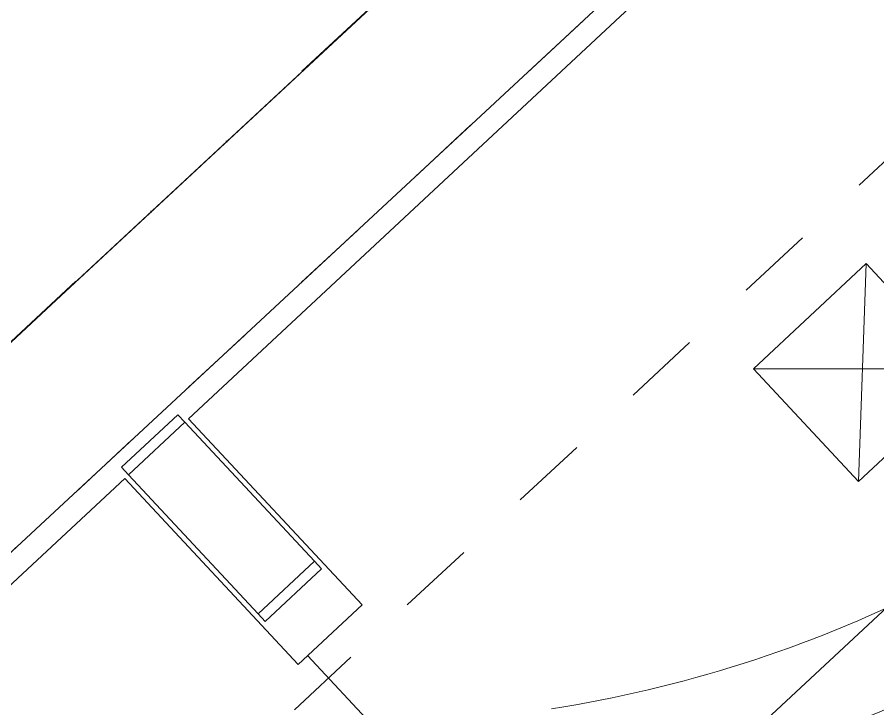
# Model space of a CAD drawing. Header units: millimetres. Extents: x -71377 to 516042, y -145869 to 441446.
# Drawn here: x 153822 to 170572, y 163231 to 176689 of the extents above; entities that cross this region are included whole.
import ezdxf

# ---------------------------------------------------------------- set-up
doc = ezdxf.new("R2010")
doc.units = ezdxf.units.MM
doc.header["$LTSCALE"] = 1000
doc.linetypes.add('_2점쇄선_M_', pattern=[10, 4, -2, 0, -2, 0, -2])
doc.linetypes.add('_점선_M_', pattern=[3, 1.5, -1.5])
doc.layers.get('Defpoints').update_dxf_attribs({"color": 171, "lineweight": 5})
for name, color, linetype, lineweight in [('04', 4, 'Continuous', 5), ('06', 6, 'Continuous', 5), ('251024_도로_dwg', 8, 'Continuous', 5), ('A-bord', 1, '_2점쇄선_M_', 40), ('A-ele-8', 8, 'Continuous', 5), ('A-fnsh', 5, 'Continuous', 5), ('AA_dash_M_', 7, '_점선_M_', 5), ('개선안도 base 2022 09$0$00_계획선', 7, 'Continuous', 5), ('조경라인_dwg', 8, 'Continuous', 5)]:
    doc.layers.add(name, color=color, linetype=linetype, lineweight=lineweight)

# ---------------------------------------------------------------- blocks, each defined once
blk = doc.blocks.new('251024_도로_dwg-3827738-지반층 배치도')
at = {"layer": '개선안도 base 2022 09$0$00_계획선'}
blk.add_line((-1056654, -52228), (-815049, -52718), dxfattribs=at)
blk = doc.blocks.new('조경라인_dwg_A$Caf647c91-7862176-지반층 배치도')
at = {"layer": '04'}
blk.add_line((94998, 74284), (99100, 74284), dxfattribs=at)
at = {"layer": '04', "flags": 128}
blk.add_lwpolyline([(97192, 76330), (99238, 74136), (97044, 72090), (94998, 74284), (97192, 76330), (97044, 72090)], dxfattribs=at)
blk = doc.blocks.new('조경라인_dwg-6847807-지반층 배치도')
at = {"layer": '06'}
blk.add_line((169995, 181411), (80947, 98710), dxfattribs=at)
for radius, end in [(25000, 313.957), (26800, 309.9154)]:
    blk.add_arc((160349, 187929), radius, 278.909, end, dxfattribs=at)
at = {"layer": 'Defpoints', "flags": 128}
blk.add_lwpolyline([(254914, 44207), (263642, 49089), (315960, 234250), (311078, 242977), (266571, 255553), (262245, 255476), (253513, 257943), (250223, 260015), (73152, 95564)], close=True, dxfattribs=at)
blk.add_blockref('조경라인_dwg_A$Caf647c91-7862176-지반층 배치도', (73152, 95564))
blk = doc.blocks.new('Family - ___-2020727-지반층 배치도')
at = {"layer": 'A-bord'}
blk.add_line((14282, -3353), (255939, -3844), dxfattribs=at)
blk = doc.blocks.new('Family - ___-3020971-지반층 배치도')
at = {"layer": 'A-bord'}
blk.add_line((14282, -3353), (255939, -3844), dxfattribs=at)

msp = doc.modelspace()

# ---------------------------------------------------------------- linework, layer by layer
at = {"layer": 'A-ele-8'}
for p, q in [((155851.1, 167929.5), (156948.1, 168952.5)), ((157084.5, 168806.2), (156948.1, 168952.5)), ((157084.5, 168806.2), (155987.5, 167783.2)), ((155851.1, 167929.5), (155987.5, 167783.2)), ((158510.9, 165077.2), (159607.9, 166100.2)), ((159744.3, 165953.9), (159607.9, 166100.2)), ((159744.3, 165953.9), (158647.3, 164930.9)), ((158510.9, 165077.2), (158647.3, 164930.9))]:
    msp.add_line(p, q, dxfattribs=at)
at = {"layer": 'A-fnsh'}
for p, q in [((189834.5, 199346.1), (157157.6, 168874.4)), ((164247.1, 159145.8), (197362.8, 190026.7)), ((156948.1, 168952.5), (155851.1, 167929.5)), ((157157.6, 168874.4), (160533.5, 165254.2)), ((159607.9, 166100.2), (157084.5, 168806.2)), ((155914.3, 167715), (151167.9, 163288.8)), ((159290.2, 164094.8), (155914.3, 167715)), ((155987.5, 167783.2), (158510.9, 165077.2)), ((160533.5, 165254.2), (159290.2, 164094.8)), ((159473.1, 164265.3), (175159, 147444.1))]:
    msp.add_line(p, q, dxfattribs=at)
at = {"layer": 'AA_dash_M_'}
for p, q in [((250575.4, 256248.2), (79106, 96999.4)), ((241648.5, 239769), (100450.4, 108634.1))]:
    msp.add_line(p, q, dxfattribs=at)

# ---------------------------------------------------------------- block references
at = {"layer": '251024_도로_dwg', "rotation": 223.0000012484763}
msp.add_blockref('251024_도로_dwg-3827738-지반층 배치도', (-486983.6, -498853.4), dxfattribs=at)
at = {"layer": 'A-bord', "rotation": 223.0000012484763}
for name in ['Family - ___-2020727-지반층 배치도', 'Family - ___-3020971-지반층 배치도']:
    msp.add_blockref(name, (262955.4, 267303.1), dxfattribs=at)
at = {"layer": '조경라인_dwg', "rotation": 8.537736462515947e-07}
msp.add_blockref('조경라인_dwg-6847807-지반층 배치도', (0, 0), dxfattribs=at)

doc.saveas('drawing.dxf')
